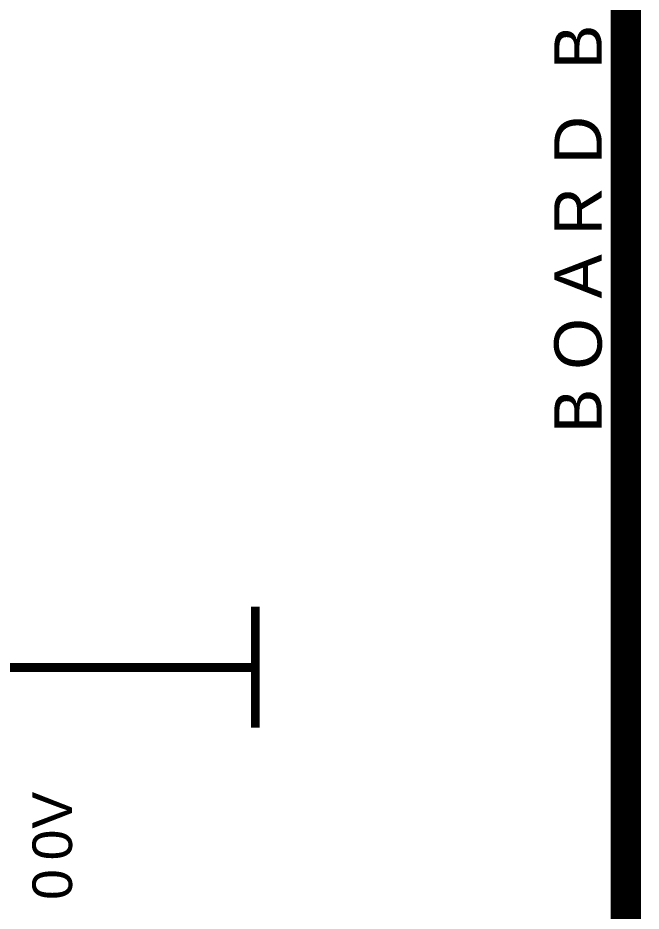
# Model space of a CAD drawing. Header units: millimetres. Extents: x -2024 to 917, y -725 to 13.
# Drawn here: x -1709.39 to -1688.51, y -517.33 to -487.43 of the extents above; entities that cross this region are included whole.
import ezdxf

# ---------------------------------------------------------------- set-up
doc = ezdxf.new("R2010")
doc.units = ezdxf.units.MM
doc.styles.get("Standard").update_dxf_attribs({"font": 'arial.ttf'})

msp = doc.modelspace()

# ---------------------------------------------------------------- linework, layer by layer
at = {"color": 7}
for points, const_width in [([(-1689.021, -566.668), (-1689.021, -474.17)], 1.016), ([(-1701.434, -507.138), (-1701.434, -511.195)], 0.3), ([(-1714.013, -509.175), (-1706.515, -509.175)], 0.3), ([(-1706.515, -509.175), (-1701.434, -509.175)], 0.3)]:
    msp.add_lwpolyline(points, dxfattribs=dict(at, const_width=const_width))

# ---------------------------------------------------------------- texts
for s, height, p in [('B', 1.59, (-1689.832, -489.139)), ('D', 1.59, (-1689.832, -492.318)), ('R', 1.59, (-1689.832, -494.703)), ('A', 1.59, (-1689.832, -496.822)), ('O', 1.59, (-1689.832, -499.207)), ('B', 1.59, (-1689.832, -501.326)), ('V', 1.325, (-1707.574, -514.573)), ('0', 1.325, (-1707.574, -515.633)), ('0', 1.325, (-1707.574, -516.958))]:
    msp.add_text(s, height=height, rotation=90, dxfattribs=at).set_placement(p)

doc.saveas('drawing.dxf')
